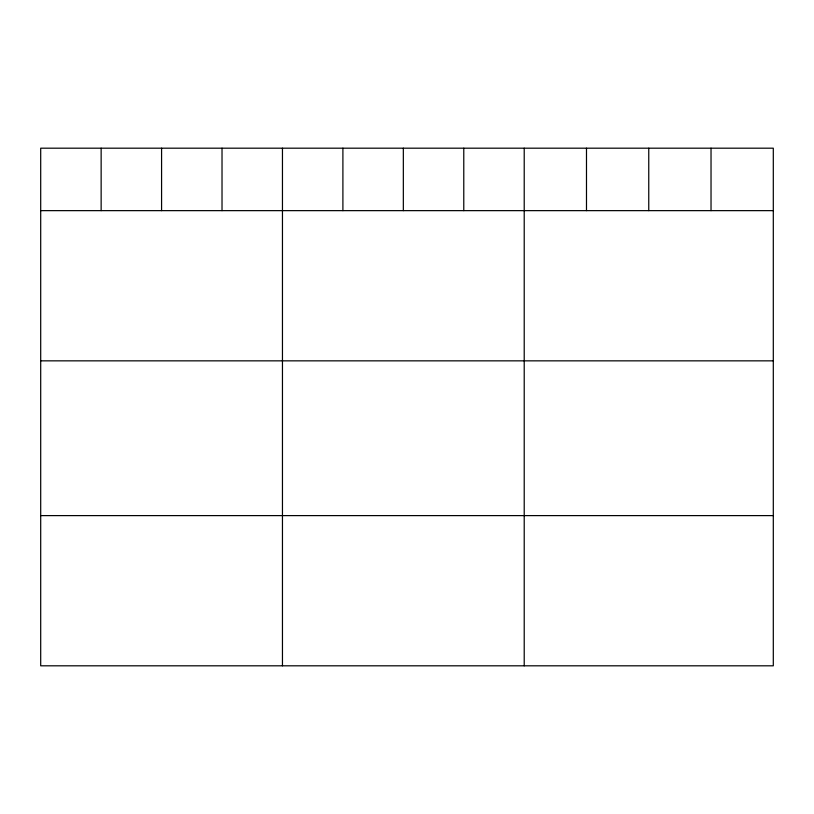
<?xml version="1.0" encoding="UTF-8"?>
<svg xmlns="http://www.w3.org/2000/svg" width="814" height="814" viewBox="0 0 814 814"><rect width="100%" height="100%" fill="white"/><g stroke="black" fill="none" stroke-linecap="round" stroke-linejoin="round"><path stroke-width="1.22" d="M773.3 210.643L773.3 665.811L40.7 665.811L40.7 148.189L773.3 148.189L773.3 210.643L40.7 210.643M40.7 360.846L773.3 360.846M40.7 515.608L773.3 515.608M711.029 148.189L711.029 210.643M648.758 148.189L648.758 210.643M586.487 148.189L586.487 210.643M524.216 148.189L524.216 665.811M463.777 148.189L463.777 210.643M403.337 148.189L403.337 210.643M342.898 148.189L342.898 210.643M282.458 148.189L282.458 665.811M222.019 148.189L222.019 210.643M161.579 148.189L161.579 210.643M101.14 148.189L101.14 210.643"/></g></svg>
